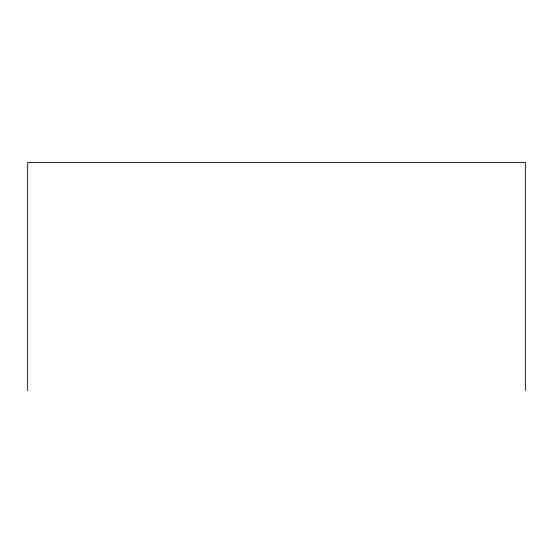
<?xml version="1.0" encoding="UTF-8"?>
<svg xmlns="http://www.w3.org/2000/svg" width="553" height="553" viewBox="0 0 553 553"><rect width="100%" height="100%" fill="white"/><g stroke="black" fill="none" stroke-linecap="round" stroke-linejoin="round"><path stroke-width="0.83" d="M525.35 390.542L525.35 162.458L27.65 162.458L27.65 390.542"/></g></svg>
